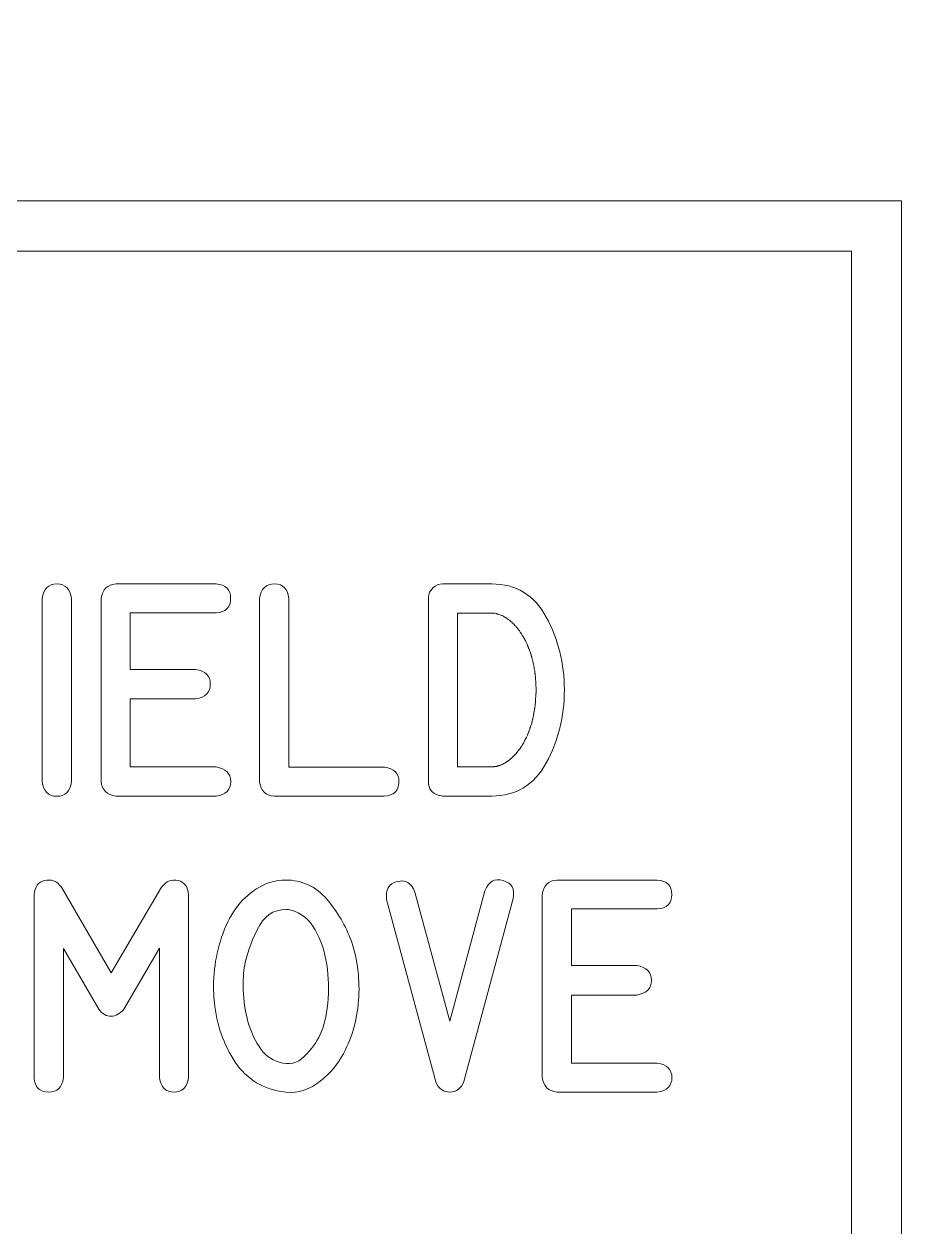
# Model space of a CAD drawing. Header units: millimetres. Extents: x -288 to 359, y -150 to 98.
# Drawn here: x -7.41 to 6.04, y 15.86 to 33.86 of the extents above; entities that cross this region are included whole.
import ezdxf

# ---------------------------------------------------------------- set-up
doc = ezdxf.new("R2010")
doc.units = ezdxf.units.MM
doc.header["$MEASUREMENT"] = 0
doc.layers.add('Cut', color=7, linetype='Continuous', plot=False)
doc.layers.add('Engrave', color=7, linetype='Continuous')

msp = doc.modelspace()

# ---------------------------------------------------------------- linework, layer by layer
at = {"layer": 'Cut', "color": 250, "lineweight": 9}
msp.add_open_spline([(-125.3294, 95.8698), (-125.5948, 95.8696), (-125.8492, 95.764), (-126.0368, 95.5762), (-126.0368, 95.5762), (-126.2243, 95.3885), (-126.3296, 95.1352), (-126.3294, 94.8698), (-126.3294, 94.8698), (-126.3294, 94.8698), (-126.3294, 90.3823), (-126.3294, 90.3823), (-126.3294, 90.3823), (-126.3292, 90.1169), (-126.2236, 89.8624), (-126.0359, 89.6749), (-126.0359, 89.6749), (-125.8481, 89.4874), (-125.5948, 89.3821), (-125.3294, 89.3823), (-125.3294, 89.3823), (-125.3294, 89.3823), (-122.8669, 89.3823), (-122.8669, 89.3823), (-122.8669, 89.3823), (-120.5447, 89.3823), (-118.3988, 88.1434), (-117.2377, 86.1323), (-117.2377, 86.1323), (-116.0766, 84.1212), (-116.0766, 81.6434), (-117.2377, 79.6323), (-117.2377, 79.6323), (-118.3988, 77.6212), (-120.5447, 76.3823), (-122.8669, 76.3823), (-122.8669, 76.3823), (-122.8669, 76.3823), (-125.3294, 76.3823), (-125.3294, 76.3823), (-125.3294, 76.3823), (-125.5948, 76.3821), (-125.8492, 76.2765), (-126.0368, 76.0887), (-126.0368, 76.0887), (-126.2243, 75.901), (-126.3296, 75.6477), (-126.3294, 75.3823), (-126.3294, 75.3823), (-126.3294, 75.3823), (-126.3294, 23.7073), (-126.3294, 23.7073), (-126.3294, 23.7073), (-126.3292, 23.4419), (-126.2236, 23.1874), (-126.0359, 22.9999), (-126.0359, 22.9999), (-125.8481, 22.8124), (-125.5948, 22.7071), (-125.3294, 22.7073), (-125.3294, 22.7073), (-125.3294, 22.7073), (-122.8669, 22.7073), (-122.8669, 22.7073), (-122.8669, 22.7073), (-120.5447, 22.7073), (-118.3988, 21.4684), (-117.2377, 19.4573), (-117.2377, 19.4573), (-116.0766, 17.4462), (-116.0766, 14.9684), (-117.2377, 12.9573), (-117.2377, 12.9573), (-118.3988, 10.9462), (-120.5447, 9.7073), (-122.8669, 9.7073), (-122.8669, 9.7073), (-122.8669, 9.7073), (-125.3294, 9.7073), (-125.3294, 9.7073), (-125.3294, 9.7073), (-125.5948, 9.7071), (-125.8492, 9.6015), (-126.0368, 9.4137), (-126.0368, 9.4137), (-126.2243, 9.226), (-126.3296, 8.9727), (-126.3294, 8.7073), (-126.3294, 8.7073), (-126.3294, 8.7073), (-126.3294, -62.0177), (-126.3294, -62.0177), (-126.3294, -62.0177), (-126.3292, -62.2831), (-126.2236, -62.5376), (-126.0359, -62.7251), (-126.0359, -62.7251), (-125.8481, -62.9126), (-125.5948, -63.0179), (-125.3294, -63.0177), (-125.3294, -63.0177), (-125.3294, -63.0177), (-122.8669, -63.0177), (-122.8669, -63.0177), (-122.8669, -63.0177), (-120.5447, -63.0177), (-118.3988, -64.2566), (-117.2377, -66.2677), (-117.2377, -66.2677), (-116.0766, -68.2788), (-116.0766, -70.7566), (-117.2377, -72.7677), (-117.2377, -72.7677), (-118.3988, -74.7788), (-120.5447, -76.0177), (-122.8669, -76.0177), (-122.8669, -76.0177), (-122.8669, -76.0177), (-125.3294, -76.0177), (-125.3294, -76.0177), (-125.3294, -76.0177), (-125.5948, -76.0179), (-125.8492, -76.1235), (-126.0368, -76.3113), (-126.0368, -76.3113), (-126.2243, -76.499), (-126.3296, -76.7523), (-126.3294, -77.0177), (-126.3294, -77.0177), (-126.3294, -77.0177), (-126.3294, -128.6927), (-126.3294, -128.6927), (-126.3294, -128.6927), (-126.3292, -128.9581), (-126.2236, -129.2126), (-126.0359, -129.4001), (-126.0359, -129.4001), (-125.8481, -129.5876), (-125.5948, -129.6929), (-125.3294, -129.6927), (-125.3294, -129.6927), (-125.3294, -129.6927), (-122.8669, -129.6927), (-122.8669, -129.6927), (-122.8669, -129.6927), (-120.5447, -129.6927), (-118.3988, -130.9316), (-117.2377, -132.9427), (-117.2377, -132.9427), (-116.0766, -134.9538), (-116.0766, -137.4316), (-117.2377, -139.4427), (-117.2377, -139.4427), (-118.3988, -141.4538), (-120.5447, -142.6927), (-122.8669, -142.6927), (-122.8669, -142.6927), (-122.8669, -142.6927), (-125.3294, -142.6927), (-125.3294, -142.6927), (-125.3294, -142.6927), (-125.5948, -142.6929), (-125.8492, -142.7985), (-126.0368, -142.9863), (-126.0368, -142.9863), (-126.2243, -143.174), (-126.3296, -143.4273), (-126.3294, -143.6927), (-126.3294, -143.6927), (-126.3294, -143.6927), (-126.3294, -148.1802), (-126.3294, -148.1802), (-126.3294, -148.1802), (-126.3292, -148.4456), (-126.2236, -148.7001), (-126.0359, -148.8876), (-126.0359, -148.8876), (-125.8481, -149.0751), (-125.5948, -149.1804), (-125.3294, -149.1802), (-125.3294, -149.1802), (-125.3294, -149.1802), (16.1206, -149.1802), (16.1206, -149.1802), (16.1206, -149.1802), (16.386, -149.1801), (16.6404, -149.0745), (16.828, -148.8867), (16.828, -148.8867), (17.0155, -148.6989), (17.1208, -148.4456), (17.1206, -148.1802), (17.1206, -148.1802), (17.1206, -148.1802), (17.1206, -143.6927), (17.1206, -143.6927), (17.1206, -143.6927), (17.1204, -143.4273), (17.0149, -143.1729), (16.8271, -142.9854), (16.8271, -142.9854), (16.6393, -142.7978), (16.386, -142.6926), (16.1206, -142.6927), (16.1206, -142.6927), (16.1206, -142.6927), (13.6581, -142.6927), (13.6581, -142.6927), (13.6581, -142.6927), (11.3359, -142.6927), (9.1901, -141.4538), (8.029, -139.4427), (8.029, -139.4427), (6.8678, -137.4316), (6.8678, -134.9538), (8.029, -132.9427), (8.029, -132.9427), (9.1901, -130.9316), (11.3359, -129.6927), (13.6581, -129.6927), (13.6581, -129.6927), (13.6581, -129.6927), (16.1206, -129.6927), (16.1206, -129.6927), (16.1206, -129.6927), (16.386, -129.6926), (16.6404, -129.587), (16.828, -129.3992), (16.828, -129.3992), (17.0155, -129.2114), (17.1208, -128.9581), (17.1206, -128.6927), (17.1206, -128.6927), (17.1206, -128.6927), (17.1206, -77.0177), (17.1206, -77.0177), (17.1206, -77.0177), (17.1204, -76.7523), (17.0149, -76.4979), (16.8271, -76.3104), (16.8271, -76.3104), (16.6393, -76.1228), (16.386, -76.0176), (16.1206, -76.0177), (16.1206, -76.0177), (16.1206, -76.0177), (13.6581, -76.0177), (13.6581, -76.0177), (13.6581, -76.0177), (11.3359, -76.0177), (9.1901, -74.7788), (8.029, -72.7677), (8.029, -72.7677), (6.8678, -70.7566), (6.8678, -68.2788), (8.029, -66.2677), (8.029, -66.2677), (9.1901, -64.2566), (11.3359, -63.0177), (13.6581, -63.0177), (13.6581, -63.0177), (13.6581, -63.0177), (16.1206, -63.0177), (16.1206, -63.0177), (16.1206, -63.0177), (16.386, -63.0176), (16.6404, -62.912), (16.828, -62.7242), (16.828, -62.7242), (17.0155, -62.5364), (17.1208, -62.2831), (17.1206, -62.0177), (17.1206, -62.0177), (17.1206, -62.0177), (17.1206, 8.7073), (17.1206, 8.7073), (17.1206, 8.7073), (17.1204, 8.9727), (17.0149, 9.2271), (16.8271, 9.4146), (16.8271, 9.4146), (16.6393, 9.6022), (16.386, 9.7074), (16.1206, 9.7073), (16.1206, 9.7073), (16.1206, 9.7073), (13.6581, 9.7073), (13.6581, 9.7073), (13.6581, 9.7073), (11.3359, 9.7073), (9.1901, 10.9462), (8.029, 12.9573), (8.029, 12.9573), (6.8678, 14.9684), (6.8678, 17.4462), (8.029, 19.4573), (8.029, 19.4573), (9.1901, 21.4684), (11.3359, 22.7073), (13.6581, 22.7073), (13.6581, 22.7073), (13.6581, 22.7073), (16.1206, 22.7073), (16.1206, 22.7073), (16.1206, 22.7073), (16.386, 22.7074), (16.6404, 22.813), (16.828, 23.0008), (16.828, 23.0008), (17.0155, 23.1886), (17.1208, 23.4419), (17.1206, 23.7073), (17.1206, 23.7073), (17.1206, 23.7073), (17.1206, 75.3823), (17.1206, 75.3823), (17.1206, 75.3823), (17.1204, 75.6477), (17.0149, 75.9021), (16.8271, 76.0896), (16.8271, 76.0896), (16.6393, 76.2772), (16.386, 76.3824), (16.1206, 76.3823), (16.1206, 76.3823), (16.1206, 76.3823), (13.6581, 76.3823), (13.6581, 76.3823), (13.6581, 76.3823), (11.3359, 76.3823), (9.1901, 77.6212), (8.029, 79.6323), (8.029, 79.6323), (6.8678, 81.6434), (6.8678, 84.1212), (8.029, 86.1323), (8.029, 86.1323), (9.1901, 88.1434), (11.3359, 89.3823), (13.6581, 89.3823), (13.6581, 89.3823), (13.6581, 89.3823), (16.1206, 89.3823), (16.1206, 89.3823), (16.1206, 89.3823), (16.386, 89.3824), (16.6404, 89.488), (16.828, 89.6758), (16.828, 89.6758), (17.0155, 89.8636), (17.1208, 90.1169), (17.1206, 90.3823), (17.1206, 90.3823), (17.1206, 90.3823), (17.1206, 94.8698), (17.1206, 94.8698), (17.1206, 94.8698), (17.1204, 95.1352), (17.0149, 95.3896), (16.8271, 95.5771), (16.8271, 95.5771), (16.6393, 95.7647), (16.386, 95.8699), (16.1206, 95.8698), (16.1206, 95.8698), (16.1206, 95.8698), (-125.3294, 95.8698), (-125.3294, 95.8698)], degree=3, knots=[0, 0, 0, 0, 0.0107527, 0.0107527, 0.0107527, 0.0107527, 0.0215054, 0.0215054, 0.0215054, 0.0215054, 0.0322581, 0.0322581, 0.0322581, 0.0322581, 0.0430108, 0.0430108, 0.0430108, 0.0430108, 0.0537634, 0.0537634, 0.0537634, 0.0537634, 0.0645161, 0.0645161, 0.0645161, 0.0645161, 0.0752688, 0.0752688, 0.0752688, 0.0752688, 0.0860215, 0.0860215, 0.0860215, 0.0860215, 0.0967742, 0.0967742, 0.0967742, 0.0967742, 0.1075269, 0.1075269, 0.1075269, 0.1075269, 0.1182796, 0.1182796, 0.1182796, 0.1182796, 0.1290323, 0.1290323, 0.1290323, 0.1290323, 0.1397849, 0.1397849, 0.1397849, 0.1397849, 0.1505376, 0.1505376, 0.1505376, 0.1505376, 0.1612903, 0.1612903, 0.1612903, 0.1612903, 0.172043, 0.172043, 0.172043, 0.172043, 0.1827957, 0.1827957, 0.1827957, 0.1827957, 0.1935484, 0.1935484, 0.1935484, 0.1935484, 0.2043011, 0.2043011, 0.2043011, 0.2043011, 0.2150538, 0.2150538, 0.2150538, 0.2150538, 0.2258065, 0.2258065, 0.2258065, 0.2258065, 0.2365591, 0.2365591, 0.2365591, 0.2365591, 0.2473118, 0.2473118, 0.2473118, 0.2473118, 0.2580645, 0.2580645, 0.2580645, 0.2580645, 0.2688172, 0.2688172, 0.2688172, 0.2688172, 0.2795699, 0.2795699, 0.2795699, 0.2795699, 0.2903226, 0.2903226, 0.2903226, 0.2903226, 0.3010753, 0.3010753, 0.3010753, 0.3010753, 0.311828, 0.311828, 0.311828, 0.311828, 0.3225806, 0.3225806, 0.3225806, 0.3225806, 0.3333333, 0.3333333, 0.3333333, 0.3333333, 0.344086, 0.344086, 0.344086, 0.344086, 0.3548387, 0.3548387, 0.3548387, 0.3548387, 0.3655914, 0.3655914, 0.3655914, 0.3655914, 0.3763441, 0.3763441, 0.3763441, 0.3763441, 0.3870968, 0.3870968, 0.3870968, 0.3870968, 0.3978495, 0.3978495, 0.3978495, 0.3978495, 0.4086022, 0.4086022, 0.4086022, 0.4086022, 0.4193548, 0.4193548, 0.4193548, 0.4193548, 0.4301075, 0.4301075, 0.4301075, 0.4301075, 0.4408602, 0.4408602, 0.4408602, 0.4408602, 0.4516129, 0.4516129, 0.4516129, 0.4516129, 0.4623656, 0.4623656, 0.4623656, 0.4623656, 0.4731183, 0.4731183, 0.4731183, 0.4731183, 0.483871, 0.483871, 0.483871, 0.483871, 0.4946237, 0.4946237, 0.4946237, 0.4946237, 0.5053763, 0.5053763, 0.5053763, 0.5053763, 0.516129, 0.516129, 0.516129, 0.516129, 0.5268817, 0.5268817, 0.5268817, 0.5268817, 0.5376344, 0.5376344, 0.5376344, 0.5376344, 0.5483871, 0.5483871, 0.5483871, 0.5483871, 0.5591398, 0.5591398, 0.5591398, 0.5591398, 0.5698925, 0.5698925, 0.5698925, 0.5698925, 0.5806452, 0.5806452, 0.5806452, 0.5806452, 0.5913978, 0.5913978, 0.5913978, 0.5913978, 0.6021505, 0.6021505, 0.6021505, 0.6021505, 0.6129032, 0.6129032, 0.6129032, 0.6129032, 0.6236559, 0.6236559, 0.6236559, 0.6236559, 0.6344086, 0.6344086, 0.6344086, 0.6344086, 0.6451613, 0.6451613, 0.6451613, 0.6451613, 0.655914, 0.655914, 0.655914, 0.655914, 0.6666667, 0.6666667, 0.6666667, 0.6666667, 0.6774194, 0.6774194, 0.6774194, 0.6774194, 0.688172, 0.688172, 0.688172, 0.688172, 0.6989247, 0.6989247, 0.6989247, 0.6989247, 0.7096774, 0.7096774, 0.7096774, 0.7096774, 0.7204301, 0.7204301, 0.7204301, 0.7204301, 0.7311828, 0.7311828, 0.7311828, 0.7311828, 0.7419355, 0.7419355, 0.7419355, 0.7419355, 0.7526882, 0.7526882, 0.7526882, 0.7526882, 0.7634409, 0.7634409, 0.7634409, 0.7634409, 0.7741935, 0.7741935, 0.7741935, 0.7741935, 0.7849462, 0.7849462, 0.7849462, 0.7849462, 0.7956989, 0.7956989, 0.7956989, 0.7956989, 0.8064516, 0.8064516, 0.8064516, 0.8064516, 0.8172043, 0.8172043, 0.8172043, 0.8172043, 0.827957, 0.827957, 0.827957, 0.827957, 0.8387097, 0.8387097, 0.8387097, 0.8387097, 0.8494624, 0.8494624, 0.8494624, 0.8494624, 0.8602151, 0.8602151, 0.8602151, 0.8602151, 0.8709677, 0.8709677, 0.8709677, 0.8709677, 0.8817204, 0.8817204, 0.8817204, 0.8817204, 0.8924731, 0.8924731, 0.8924731, 0.8924731, 0.9032258, 0.9032258, 0.9032258, 0.9032258, 0.9139785, 0.9139785, 0.9139785, 0.9139785, 0.9247312, 0.9247312, 0.9247312, 0.9247312, 0.9354839, 0.9354839, 0.9354839, 0.9354839, 0.9462366, 0.9462366, 0.9462366, 0.9462366, 0.9569892, 0.9569892, 0.9569892, 0.9569892, 0.9677419, 0.9677419, 0.9677419, 0.9677419, 0.9784946, 0.9784946, 0.9784946, 0.9784946, 1, 1, 1, 1], dxfattribs=at)
at = {"layer": 'Engrave', "color": 240, "lineweight": 9}
for points, knots in [([(-40.4235, 31.2174), (-40.4235, 31.2174), (5.717, 31.2174), (5.717, 31.2174), (5.717, 31.2174), (5.717, 31.2174), (5.717, -14.6562), (5.717, -14.6562), (5.717, -14.6562), (5.717, -14.6562), (-31.6044, -14.6562), (-31.6044, -14.6562), (-31.6044, -14.6562), (-31.6044, -14.6562), (-31.6044, -13.9062), (-31.6044, -13.9062), (-31.6044, -13.9062), (-31.6044, -13.9062), (4.967, -13.9062), (4.967, -13.9062), (4.967, -13.9062), (4.967, -13.9062), (4.967, 30.4674), (4.967, 30.4674), (4.967, 30.4674), (4.967, 30.4674), (-40.4235, 30.4674), (-40.4235, 30.4674), (-40.4235, 30.4674), (-40.4235, 30.4674), (-40.4235, 31.2174), (-40.4235, 31.2174)], [0, 0, 0, 0, 0.1111111, 0.1111111, 0.1111111, 0.1111111, 0.2222222, 0.2222222, 0.2222222, 0.2222222, 0.3333333, 0.3333333, 0.3333333, 0.3333333, 0.4444444, 0.4444444, 0.4444444, 0.4444444, 0.5555556, 0.5555556, 0.5555556, 0.5555556, 0.6666667, 0.6666667, 0.6666667, 0.6666667, 0.7777778, 0.7777778, 0.7777778, 0.7777778, 1, 1, 1, 1]), ([(-6.6998, 22.5239), (-6.7226, 22.3784), (-6.7961, 22.3059), (-6.9205, 22.3064), (-6.9205, 22.3064), (-7.0454, 22.3069), (-7.1184, 22.3794), (-7.1401, 22.5239), (-7.1401, 22.5239), (-7.1401, 22.5239), (-7.1401, 25.265), (-7.1401, 25.265), (-7.1401, 25.265), (-7.1184, 25.4105), (-7.0454, 25.484), (-6.9205, 25.4846), (-6.9205, 25.4846), (-6.7961, 25.4851), (-6.7226, 25.4115), (-6.6998, 25.265), (-6.6998, 25.265), (-6.6998, 25.265), (-6.6998, 22.5239), (-6.6998, 22.5239)], [0, 0, 0, 0, 0.1428571, 0.1428571, 0.1428571, 0.1428571, 0.2857143, 0.2857143, 0.2857143, 0.2857143, 0.4285714, 0.4285714, 0.4285714, 0.4285714, 0.5714286, 0.5714286, 0.5714286, 0.5714286, 0.7142857, 0.7142857, 0.7142857, 0.7142857, 1, 1, 1, 1]), ([(-4.5387, 25.0528), (-4.5387, 25.0528), (-5.8241, 25.0528), (-5.8241, 25.0528), (-5.8241, 25.0528), (-5.8241, 25.0528), (-5.8241, 24.2045), (-5.8241, 24.2045), (-5.8241, 24.2045), (-5.8241, 24.2045), (-4.8441, 24.2045), (-4.8441, 24.2045), (-4.8441, 24.2045), (-4.6975, 24.1828), (-4.6245, 24.1093), (-4.625, 23.9839), (-4.625, 23.9839), (-4.6255, 23.8579), (-4.6986, 23.7849), (-4.8441, 23.7643), (-4.8441, 23.7643), (-4.8441, 23.7643), (-5.8241, 23.7643), (-5.8241, 23.7643), (-5.8241, 23.7643), (-5.8241, 23.7643), (-5.8241, 22.7456), (-5.8241, 22.7456), (-5.8241, 22.7456), (-5.8241, 22.7456), (-4.5387, 22.7456), (-4.5387, 22.7456), (-4.5387, 22.7456), (-4.3932, 22.7239), (-4.3202, 22.6514), (-4.3202, 22.5271), (-4.3202, 22.5271), (-4.3202, 22.4032), (-4.3932, 22.3307), (-4.5387, 22.3101), (-4.5387, 22.3101), (-4.5387, 22.3101), (-6.0395, 22.3101), (-6.0395, 22.3101), (-6.0395, 22.3101), (-6.1686, 22.3265), (-6.2421, 22.4001), (-6.2596, 22.5302), (-6.2596, 22.5302), (-6.2596, 22.5302), (-6.2596, 25.2681), (-6.2596, 25.2681), (-6.2596, 25.2681), (-6.24, 25.4047), (-6.1665, 25.4766), (-6.0395, 25.4851), (-6.0395, 25.4851), (-6.0395, 25.4851), (-4.5387, 25.4851), (-4.5387, 25.4851), (-4.5387, 25.4851), (-4.3932, 25.474), (-4.3202, 25.401), (-4.3207, 25.2671), (-4.3207, 25.2671), (-4.3213, 25.1332), (-4.3943, 25.0618), (-4.5387, 25.0528)], [0, 0, 0, 0, 0.0555556, 0.0555556, 0.0555556, 0.0555556, 0.1111111, 0.1111111, 0.1111111, 0.1111111, 0.1666667, 0.1666667, 0.1666667, 0.1666667, 0.2222222, 0.2222222, 0.2222222, 0.2222222, 0.2777778, 0.2777778, 0.2777778, 0.2777778, 0.3333333, 0.3333333, 0.3333333, 0.3333333, 0.3888889, 0.3888889, 0.3888889, 0.3888889, 0.4444444, 0.4444444, 0.4444444, 0.4444444, 0.5, 0.5, 0.5, 0.5, 0.5555556, 0.5555556, 0.5555556, 0.5555556, 0.6111111, 0.6111111, 0.6111111, 0.6111111, 0.6666667, 0.6666667, 0.6666667, 0.6666667, 0.7222222, 0.7222222, 0.7222222, 0.7222222, 0.7777778, 0.7777778, 0.7777778, 0.7777778, 0.8333333, 0.8333333, 0.8333333, 0.8333333, 0.8888889, 0.8888889, 0.8888889, 0.8888889, 1, 1, 1, 1]), ([(-3.6694, 22.3085), (-3.7964, 22.317), (-3.8699, 22.3884), (-3.8895, 22.5239), (-3.8895, 22.5239), (-3.8895, 22.5239), (-3.8895, 25.265), (-3.8895, 25.265), (-3.8895, 25.265), (-3.8678, 25.4137), (-3.7921, 25.4867), (-3.663, 25.4846), (-3.663, 25.4846), (-3.5339, 25.4819), (-3.4635, 25.4084), (-3.4524, 25.265), (-3.4524, 25.265), (-3.4524, 25.265), (-3.4524, 22.7414), (-3.4524, 22.7414), (-3.4524, 22.7414), (-3.4524, 22.7414), (-2.0215, 22.7424), (-2.0215, 22.7424), (-2.0215, 22.7424), (-1.8744, 22.726), (-1.8019, 22.6519), (-1.8035, 22.5202), (-1.8035, 22.5202), (-1.8051, 22.3884), (-1.8781, 22.318), (-2.0231, 22.3085), (-2.0231, 22.3085), (-2.0231, 22.3085), (-3.6694, 22.3085), (-3.6694, 22.3085)], [0, 0, 0, 0, 0.1, 0.1, 0.1, 0.1, 0.2, 0.2, 0.2, 0.2, 0.3, 0.3, 0.3, 0.3, 0.4, 0.4, 0.4, 0.4, 0.5, 0.5, 0.5, 0.5, 0.6, 0.6, 0.6, 0.6, 0.7, 0.7, 0.7, 0.7, 0.8, 0.8, 0.8, 0.8, 1, 1, 1, 1]), ([(-1.1457, 25.4851), (-1.1457, 25.4851), (-0.4155, 25.4851), (-0.4155, 25.4851), (-0.4155, 25.4851), (-0.0525, 25.4851), (0.219, 25.32), (0.4, 24.9893), (0.4, 24.9893), (0.5809, 24.6585), (0.6714, 24.2945), (0.6714, 23.8976), (0.6714, 23.8976), (0.6714, 23.5007), (0.5804, 23.1372), (0.3994, 22.8065), (0.3994, 22.8065), (0.2179, 22.4757), (-0.0535, 22.3101), (-0.4155, 22.3101), (-0.4155, 22.3101), (-0.4155, 22.3101), (-1.1457, 22.3101), (-1.1457, 22.3101), (-1.1457, 22.3101), (-1.1457, 22.3101), (-1.1426, 22.3101), (-1.1426, 22.3101), (-1.1426, 22.3101), (-1.1426, 22.3101), (-1.1457, 22.3101), (-1.1457, 22.3101), (-1.1457, 22.3101), (-1.1796, 22.3154), (-1.1981, 22.3186), (-1.2013, 22.3196), (-1.2013, 22.3196), (-1.3087, 22.345), (-1.3622, 22.4154), (-1.3611, 22.5302), (-1.3611, 22.5302), (-1.3611, 22.5302), (-1.3627, 22.5302), (-1.3627, 22.5302), (-1.3627, 22.5302), (-1.3627, 22.5302), (-1.3611, 25.2681), (-1.3611, 25.2681), (-1.3611, 25.2681), (-1.3622, 25.2713), (-1.3627, 25.2756), (-1.3627, 25.2803), (-1.3627, 25.2803), (-1.3595, 25.3375), (-1.3373, 25.3856), (-1.2955, 25.4253), (-1.2955, 25.4253), (-1.2532, 25.465), (-1.2029, 25.4851), (-1.1442, 25.4851), (-1.1442, 25.4851), (-1.1442, 25.4851), (-1.1457, 25.4851), (-1.1457, 25.4851)], [0, 0, 0, 0, 0.0588235, 0.0588235, 0.0588235, 0.0588235, 0.1176471, 0.1176471, 0.1176471, 0.1176471, 0.1764706, 0.1764706, 0.1764706, 0.1764706, 0.2352941, 0.2352941, 0.2352941, 0.2352941, 0.2941176, 0.2941176, 0.2941176, 0.2941176, 0.3529412, 0.3529412, 0.3529412, 0.3529412, 0.4117647, 0.4117647, 0.4117647, 0.4117647, 0.4705882, 0.4705882, 0.4705882, 0.4705882, 0.5294118, 0.5294118, 0.5294118, 0.5294118, 0.5882353, 0.5882353, 0.5882353, 0.5882353, 0.6470588, 0.6470588, 0.6470588, 0.6470588, 0.7058824, 0.7058824, 0.7058824, 0.7058824, 0.7647059, 0.7647059, 0.7647059, 0.7647059, 0.8235294, 0.8235294, 0.8235294, 0.8235294, 0.8823529, 0.8823529, 0.8823529, 0.8823529, 1, 1, 1, 1]), ([(-0.4155, 22.7472), (-0.4134, 22.7472), (-0.4113, 22.7472), (-0.4091, 22.7472), (-0.4091, 22.7472), (-0.407, 22.7472), (-0.4044, 22.7472), (-0.4017, 22.7472), (-0.4017, 22.7472), (-0.3996, 22.7472), (-0.3975, 22.7477), (-0.3959, 22.7483), (-0.3959, 22.7483), (-0.3943, 22.7488), (-0.3922, 22.7488), (-0.389, 22.7488), (-0.389, 22.7488), (-0.3869, 22.7488), (-0.3848, 22.7493), (-0.3822, 22.7498), (-0.3822, 22.7498), (-0.3795, 22.7504), (-0.3769, 22.7504), (-0.3737, 22.7504), (-0.3737, 22.7504), (-0.3716, 22.7504), (-0.3695, 22.7509), (-0.3673, 22.7509), (-0.3673, 22.7509), (-0.3652, 22.7514), (-0.3626, 22.752), (-0.3594, 22.752), (-0.3594, 22.752), (-0.3578, 22.752), (-0.3557, 22.752), (-0.3536, 22.7525), (-0.3536, 22.7525), (-0.3515, 22.753), (-0.3488, 22.7535), (-0.3456, 22.7535), (-0.3456, 22.7535), (-0.3414, 22.7557), (-0.3372, 22.7567), (-0.3335, 22.7567), (-0.3335, 22.7567), (-0.3314, 22.7567), (-0.3292, 22.7572), (-0.3271, 22.7588), (-0.3271, 22.7588), (-0.325, 22.7604), (-0.3224, 22.762), (-0.3192, 22.7625), (-0.3192, 22.7625), (-0.3171, 22.7625), (-0.3149, 22.7631), (-0.3123, 22.7636), (-0.3123, 22.7636), (-0.3097, 22.7641), (-0.307, 22.7647), (-0.3038, 22.7657), (-0.3038, 22.7657), (-0.3017, 22.7657), (-0.2996, 22.7662), (-0.2975, 22.7673), (-0.2975, 22.7673), (-0.2954, 22.7684), (-0.2933, 22.7694), (-0.2901, 22.7705), (-0.2901, 22.7705), (-0.2837, 22.7726), (-0.279, 22.7747), (-0.2758, 22.7768), (-0.2758, 22.7768), (-0.2573, 22.7832), (-0.252, 22.7848), (-0.2604, 22.7832), (-0.2604, 22.7832), (-0.2583, 22.7832), (-0.2562, 22.7837), (-0.2541, 22.7853), (-0.2541, 22.7853), (-0.252, 22.7869), (-0.2493, 22.7879), (-0.2467, 22.789), (-0.2467, 22.789), (-0.2372, 22.7953), (-0.2329, 22.798), (-0.234, 22.7969), (-0.234, 22.7969), (-0.2239, 22.8022), (-0.2186, 22.8049), (-0.2186, 22.8049), (-0.2186, 22.8049), (-0.2165, 22.8059), (-0.2144, 22.807), (-0.2123, 22.8086), (-0.2123, 22.8086), (-0.2102, 22.8102), (-0.2075, 22.8118), (-0.2044, 22.8139), (-0.2044, 22.8139), (-0.1954, 22.8202), (-0.1906, 22.8234), (-0.1906, 22.8234), (-0.1906, 22.8234), (-0.1885, 22.8245), (-0.1864, 22.8255), (-0.1837, 22.8271), (-0.1837, 22.8271), (-0.1811, 22.8287), (-0.1784, 22.8303), (-0.1752, 22.8324), (-0.1752, 22.8324), (-0.1731, 22.8334), (-0.171, 22.835), (-0.1689, 22.8372), (-0.1689, 22.8372), (-0.1668, 22.8393), (-0.1641, 22.8414), (-0.161, 22.8435), (-0.161, 22.8435), (-0.1594, 22.8446), (-0.1573, 22.8456), (-0.1551, 22.8472), (-0.1551, 22.8472), (-0.153, 22.8488), (-0.1504, 22.8509), (-0.1472, 22.8525), (-0.1472, 22.8525), (-0.1451, 22.8546), (-0.1398, 22.8588), (-0.1319, 22.8652), (-0.1319, 22.8652), (-0.1234, 22.8737), (-0.1192, 22.8774), (-0.1192, 22.8774), (-0.1192, 22.8774), (-0.117, 22.8795), (-0.1155, 22.8816), (-0.1133, 22.8837), (-0.1133, 22.8837), (-0.1112, 22.8858), (-0.1086, 22.8885), (-0.1054, 22.8917), (-0.1054, 22.8917), (-0.1033, 22.8938), (-0.1012, 22.8954), (-0.099, 22.8975), (-0.099, 22.8975), (-0.0969, 22.8996), (-0.0948, 22.9022), (-0.0916, 22.9054), (-0.0916, 22.9054), (-0.0885, 22.9075), (-0.0837, 22.9118), (-0.0774, 22.9176), (-0.0774, 22.9176), (-0.0752, 22.9197), (-0.0731, 22.9218), (-0.0715, 22.9239), (-0.0715, 22.9239), (-0.0694, 22.9261), (-0.0668, 22.9287), (-0.0636, 22.9319), (-0.0636, 22.9319), (-0.0615, 22.934), (-0.0594, 22.9361), (-0.0572, 22.9388), (-0.0572, 22.9388), (-0.0551, 22.9414), (-0.0525, 22.944), (-0.0498, 22.9472), (-0.0498, 22.9472), (-0.0371, 22.9636), (-0.0329, 22.9689), (-0.0371, 22.9626), (-0.0371, 22.9626), (-0.0297, 22.97), (-0.0255, 22.9758), (-0.0234, 22.98), (-0.0234, 22.98), (-0.0139, 22.9922), (-0.0096, 22.998), (-0.0107, 22.997), (-0.0107, 22.997), (-0.0086, 23.0001), (-0.0064, 23.0028), (-0.0049, 23.0054), (-0.0049, 23.0054), (-0.0027, 23.0081), (-0.0001, 23.0107), (0.0031, 23.0139), (0.0031, 23.0139), (0.0052, 23.0171), (0.0068, 23.0202), (0.0084, 23.0234), (0.0084, 23.0234), (0.01, 23.0266), (0.0126, 23.0292), (0.0153, 23.0324), (0.0153, 23.0324), (0.0163, 23.0356), (0.0184, 23.0388), (0.0211, 23.0425), (0.0211, 23.0425), (0.0237, 23.0462), (0.0258, 23.0493), (0.028, 23.0525), (0.028, 23.0525), (0.0343, 23.061), (0.038, 23.0673), (0.0401, 23.0716), (0.0401, 23.0716), (0.0422, 23.0742), (0.0444, 23.0779), (0.0459, 23.0816), (0.0459, 23.0816), (0.0475, 23.0848), (0.0496, 23.0885), (0.0528, 23.0917), (0.0528, 23.0917), (0.0549, 23.0943), (0.0565, 23.098), (0.0581, 23.1017), (0.0581, 23.1017), (0.0597, 23.1049), (0.0618, 23.1086), (0.065, 23.1118), (0.065, 23.1118), (0.0671, 23.1166), (0.0703, 23.1234), (0.0745, 23.1319), (0.0745, 23.1319), (0.0766, 23.1351), (0.0782, 23.1382), (0.0798, 23.1425), (0.0798, 23.1425), (0.0814, 23.1467), (0.0835, 23.1509), (0.0867, 23.1552), (0.0867, 23.1552), (0.0888, 23.1584), (0.0909, 23.1615), (0.0925, 23.1652), (0.0925, 23.1652), (0.0936, 23.1689), (0.0962, 23.1726), (0.0994, 23.1769), (0.0994, 23.1769), (0.1004, 23.1801), (0.1015, 23.1832), (0.1031, 23.1875), (0.1031, 23.1875), (0.1047, 23.1917), (0.1063, 23.1959), (0.1084, 23.2002), (0.1084, 23.2002), (0.1116, 23.2049), (0.1153, 23.2129), (0.1195, 23.2234), (0.1195, 23.2234), (0.1296, 23.2488), (0.1333, 23.2573), (0.1301, 23.2478), (0.1301, 23.2478), (0.1311, 23.251), (0.1327, 23.2552), (0.1343, 23.2594), (0.1343, 23.2594), (0.1359, 23.2642), (0.1375, 23.269), (0.1396, 23.2727), (0.1396, 23.2727), (0.1407, 23.2769), (0.1417, 23.2811), (0.1433, 23.2854), (0.1433, 23.2854), (0.1449, 23.2896), (0.147, 23.2938), (0.1486, 23.2991), (0.1486, 23.2991), (0.1518, 23.3086), (0.1544, 23.3166), (0.1565, 23.324), (0.1565, 23.324), (0.1576, 23.3282), (0.1587, 23.3325), (0.1602, 23.3367), (0.1602, 23.3367), (0.1618, 23.3404), (0.1639, 23.3452), (0.1661, 23.3504), (0.1661, 23.3504), (0.1618, 23.3399), (0.1645, 23.3489), (0.1735, 23.3769), (0.1735, 23.3769), (0.1756, 23.3817), (0.1788, 23.3907), (0.183, 23.4028), (0.183, 23.4028), (0.183, 23.4071), (0.1835, 23.4118), (0.1851, 23.4161), (0.1851, 23.4161), (0.1867, 23.4208), (0.1883, 23.4256), (0.1893, 23.4309), (0.1893, 23.4309), (0.1904, 23.4351), (0.1915, 23.4393), (0.1925, 23.4441), (0.1925, 23.4441), (0.1931, 23.4489), (0.1946, 23.4536), (0.1968, 23.4589), (0.1968, 23.4589), (0.1968, 23.4621), (0.1978, 23.4658), (0.1994, 23.4706), (0.1994, 23.4706), (0.201, 23.4753), (0.202, 23.4801), (0.2031, 23.4854), (0.2031, 23.4854), (0.2042, 23.4923), (0.2058, 23.5023), (0.2079, 23.5145), (0.2079, 23.5145), (0.2079, 23.5187), (0.2084, 23.523), (0.21, 23.5277), (0.21, 23.5277), (0.2116, 23.5325), (0.2132, 23.5372), (0.2137, 23.5425), (0.2137, 23.5425), (0.2137, 23.5468), (0.2142, 23.551), (0.2153, 23.5558), (0.2153, 23.5558), (0.2163, 23.5605), (0.2174, 23.5653), (0.2185, 23.5706), (0.2185, 23.5706), (0.2195, 23.578), (0.2211, 23.5875), (0.2232, 23.6002), (0.2232, 23.6002), (0.2232, 23.6039), (0.2243, 23.6087), (0.2259, 23.614), (0.2259, 23.614), (0.2269, 23.6193), (0.2285, 23.624), (0.2296, 23.6293), (0.2296, 23.6293), (0.2296, 23.6367), (0.2306, 23.6462), (0.2327, 23.6589), (0.2327, 23.6589), (0.2327, 23.6632), (0.2327, 23.6674), (0.2333, 23.6722), (0.2333, 23.6722), (0.2338, 23.6769), (0.2349, 23.6822), (0.2359, 23.6881), (0.2359, 23.6881), (0.2375, 23.7008), (0.2386, 23.7103), (0.2386, 23.7177), (0.2386, 23.7177), (0.2396, 23.7251), (0.2401, 23.7346), (0.2401, 23.7473), (0.2401, 23.7473), (0.2412, 23.7547), (0.2417, 23.7648), (0.2417, 23.778), (0.2417, 23.778), (0.2428, 23.7854), (0.2433, 23.7955), (0.2433, 23.8076), (0.2433, 23.8076), (0.2433, 23.8129), (0.2439, 23.8177), (0.2444, 23.8225), (0.2444, 23.8225), (0.2449, 23.8272), (0.2454, 23.8325), (0.2465, 23.8389), (0.2465, 23.8389), (0.2465, 23.8431), (0.247, 23.8473), (0.2476, 23.8521), (0.2476, 23.8521), (0.2476, 23.8563), (0.2481, 23.8621), (0.2481, 23.868), (0.2481, 23.868), (0.2481, 23.8722), (0.2481, 23.877), (0.2481, 23.8823), (0.2481, 23.8823), (0.2481, 23.887), (0.2481, 23.8923), (0.2481, 23.8976), (0.2481, 23.8976), (0.2481, 23.9029), (0.2481, 23.9077), (0.2481, 23.9124), (0.2481, 23.9124), (0.2481, 23.9172), (0.2481, 23.9219), (0.2481, 23.9272), (0.2481, 23.9272), (0.2481, 23.932), (0.2476, 23.9373), (0.2476, 23.9415), (0.2476, 23.9415), (0.247, 23.9463), (0.2465, 23.9521), (0.2465, 23.9579), (0.2465, 23.9579), (0.2465, 23.9622), (0.2465, 23.9669), (0.2465, 23.9722), (0.2465, 23.9722), (0.2465, 23.977), (0.2465, 23.9823), (0.2465, 23.9876), (0.2465, 23.9876), (0.2465, 23.9939), (0.2454, 24.004), (0.2433, 24.0188), (0.2433, 24.0188), (0.2433, 24.031), (0.2428, 24.0405), (0.2417, 24.0463), (0.2417, 24.0463), (0.2417, 24.0537), (0.2407, 24.0643), (0.2386, 24.0791), (0.2386, 24.0791), (0.2386, 24.0913), (0.238, 24.1008), (0.237, 24.1072), (0.237, 24.1072), (0.237, 24.114), (0.2364, 24.1241), (0.2343, 24.1363), (0.2343, 24.1363), (0.2333, 24.1405), (0.2322, 24.1453), (0.2317, 24.1505), (0.2317, 24.1505), (0.2312, 24.1553), (0.2312, 24.1606), (0.2312, 24.1659), (0.2312, 24.1659), (0.229, 24.1781), (0.2269, 24.1881), (0.2248, 24.1955), (0.2248, 24.1955), (0.2237, 24.1992), (0.2227, 24.204), (0.2216, 24.2082), (0.2216, 24.2082), (0.2206, 24.213), (0.22, 24.2177), (0.22, 24.223), (0.22, 24.223), (0.219, 24.2304), (0.2174, 24.24), (0.2153, 24.2527), (0.2153, 24.2527), (0.2142, 24.2601), (0.2132, 24.2696), (0.211, 24.2823), (0.211, 24.2823), (0.2068, 24.2945), (0.2042, 24.304), (0.2031, 24.3098), (0.2031, 24.3098), (0.201, 24.3225), (0.1994, 24.331), (0.1983, 24.3363), (0.1983, 24.3363), (0.1962, 24.3405), (0.1946, 24.3447), (0.1936, 24.3495), (0.1936, 24.3495), (0.1925, 24.3543), (0.192, 24.359), (0.1909, 24.3643), (0.1909, 24.3643), (0.1899, 24.3686), (0.1883, 24.3728), (0.1862, 24.3776), (0.1862, 24.3776), (0.1841, 24.3823), (0.183, 24.3871), (0.183, 24.3924), (0.183, 24.3924), (0.1735, 24.4199), (0.1708, 24.4289), (0.1751, 24.4183), (0.1751, 24.4183), (0.1729, 24.4257), (0.1708, 24.4347), (0.1677, 24.4448), (0.1677, 24.4448), (0.1655, 24.4479), (0.1634, 24.4516), (0.1618, 24.4564), (0.1618, 24.4564), (0.1602, 24.4612), (0.1592, 24.4654), (0.1581, 24.4696), (0.1581, 24.4696), (0.1571, 24.4728), (0.1539, 24.4818), (0.1486, 24.4961), (0.1486, 24.4961), (0.1449, 24.5061), (0.1417, 24.5146), (0.1396, 24.521), (0.1396, 24.521), (0.1375, 24.5241), (0.1359, 24.5278), (0.1343, 24.5326), (0.1343, 24.5326), (0.1327, 24.5374), (0.1311, 24.5416), (0.1301, 24.5458), (0.1301, 24.5458), (0.128, 24.5485), (0.1258, 24.5522), (0.1243, 24.5564), (0.1243, 24.5564), (0.1221, 24.5606), (0.1206, 24.5649), (0.1195, 24.5691), (0.1195, 24.5691), (0.1153, 24.5792), (0.1116, 24.5871), (0.1084, 24.5924), (0.1084, 24.5924), (0.1042, 24.6025), (0.1015, 24.6099), (0.0994, 24.6141), (0.0994, 24.6141), (0.0952, 24.6241), (0.0915, 24.6321), (0.0883, 24.6368), (0.0883, 24.6368), (0.0862, 24.64), (0.084, 24.6437), (0.0825, 24.6474), (0.0825, 24.6474), (0.0803, 24.6506), (0.0788, 24.6543), (0.0777, 24.6575), (0.0777, 24.6575), (0.0713, 24.6675), (0.0671, 24.6749), (0.065, 24.6792), (0.065, 24.6792), (0.056, 24.6935), (0.0518, 24.7003), (0.0528, 24.6993), (0.0528, 24.6993), (0.0496, 24.7025), (0.0475, 24.7056), (0.0459, 24.7093), (0.0459, 24.7093), (0.0444, 24.713), (0.0422, 24.7162), (0.0401, 24.7194), (0.0401, 24.7194), (0.038, 24.7236), (0.0343, 24.7295), (0.028, 24.7379), (0.028, 24.7379), (0.0258, 24.7411), (0.0237, 24.7443), (0.0216, 24.7469), (0.0216, 24.7469), (0.0195, 24.7501), (0.0179, 24.7533), (0.0168, 24.7564), (0.0168, 24.7564), (0.0121, 24.766), (0.0031, 24.7776), (-0.0091, 24.7919), (-0.0091, 24.7919), (-0.0112, 24.794), (-0.0197, 24.8057), (-0.034, 24.8263), (-0.034, 24.8263), (-0.0467, 24.8406), (-0.0557, 24.8512), (-0.062, 24.8575), (-0.062, 24.8575), (-0.0684, 24.8644), (-0.0774, 24.8744), (-0.0901, 24.8866), (-0.0901, 24.8866), (-0.098, 24.8961), (-0.107, 24.9046), (-0.1165, 24.9131), (-0.1165, 24.9131), (-0.1234, 24.9184), (-0.1334, 24.9258), (-0.1456, 24.9364), (-0.1456, 24.9364), (-0.1562, 24.9448), (-0.1657, 24.9522), (-0.1752, 24.9596), (-0.1752, 24.9596), (-0.1991, 24.975), (-0.2086, 24.9819), (-0.2044, 24.9797), (-0.2044, 24.9797), (-0.2255, 24.9919), (-0.2345, 24.9977), (-0.2324, 24.9967), (-0.2324, 24.9967), (-0.2324, 24.9967), (-0.2419, 25.0014), (-0.2604, 25.011), (-0.2604, 25.011), (-0.2647, 25.0126), (-0.2742, 25.0163), (-0.2901, 25.0216), (-0.2901, 25.0216), (-0.3033, 25.0268), (-0.3134, 25.0305), (-0.3192, 25.0327), (-0.3192, 25.0327), (-0.3245, 25.0332), (-0.3292, 25.0348), (-0.3335, 25.0364), (-0.3335, 25.0364), (-0.3372, 25.038), (-0.3414, 25.0395), (-0.3456, 25.0417), (-0.3456, 25.0417), (-0.3642, 25.0448), (-0.3737, 25.0464), (-0.3737, 25.0464), (-0.3737, 25.0464), (-0.38, 25.0475), (-0.389, 25.048), (-0.4017, 25.048), (-0.4017, 25.048), (-0.4044, 25.048), (-0.407, 25.048), (-0.4091, 25.048), (-0.4091, 25.048), (-0.4113, 25.048), (-0.4134, 25.048), (-0.4155, 25.048), (-0.4155, 25.048), (-0.4155, 25.048), (-0.9272, 25.048), (-0.9272, 25.048), (-0.9272, 25.048), (-0.9272, 25.048), (-0.9272, 22.7472), (-0.9272, 22.7472), (-0.9272, 22.7472), (-0.9272, 22.7472), (-0.9272, 22.7472), (-0.9272, 22.7472), (-0.9272, 22.7472), (-0.9272, 22.7472), (-0.4155, 22.7472), (-0.4155, 22.7472)], [0, 0, 0, 0, 0.005848, 0.005848, 0.005848, 0.005848, 0.0116959, 0.0116959, 0.0116959, 0.0116959, 0.0175439, 0.0175439, 0.0175439, 0.0175439, 0.0233918, 0.0233918, 0.0233918, 0.0233918, 0.0292398, 0.0292398, 0.0292398, 0.0292398, 0.0350877, 0.0350877, 0.0350877, 0.0350877, 0.0409357, 0.0409357, 0.0409357, 0.0409357, 0.0467836, 0.0467836, 0.0467836, 0.0467836, 0.0526316, 0.0526316, 0.0526316, 0.0526316, 0.0584795, 0.0584795, 0.0584795, 0.0584795, 0.0643275, 0.0643275, 0.0643275, 0.0643275, 0.0701754, 0.0701754, 0.0701754, 0.0701754, 0.0760234, 0.0760234, 0.0760234, 0.0760234, 0.0818713, 0.0818713, 0.0818713, 0.0818713, 0.0877193, 0.0877193, 0.0877193, 0.0877193, 0.0935673, 0.0935673, 0.0935673, 0.0935673, 0.0994152, 0.0994152, 0.0994152, 0.0994152, 0.1052632, 0.1052632, 0.1052632, 0.1052632, 0.1111111, 0.1111111, 0.1111111, 0.1111111, 0.1169591, 0.1169591, 0.1169591, 0.1169591, 0.122807, 0.122807, 0.122807, 0.122807, 0.128655, 0.128655, 0.128655, 0.128655, 0.1345029, 0.1345029, 0.1345029, 0.1345029, 0.1403509, 0.1403509, 0.1403509, 0.1403509, 0.1461988, 0.1461988, 0.1461988, 0.1461988, 0.1520468, 0.1520468, 0.1520468, 0.1520468, 0.1578947, 0.1578947, 0.1578947, 0.1578947, 0.1637427, 0.1637427, 0.1637427, 0.1637427, 0.1695906, 0.1695906, 0.1695906, 0.1695906, 0.1754386, 0.1754386, 0.1754386, 0.1754386, 0.1812865, 0.1812865, 0.1812865, 0.1812865, 0.1871345, 0.1871345, 0.1871345, 0.1871345, 0.1929825, 0.1929825, 0.1929825, 0.1929825, 0.1988304, 0.1988304, 0.1988304, 0.1988304, 0.2046784, 0.2046784, 0.2046784, 0.2046784, 0.2105263, 0.2105263, 0.2105263, 0.2105263, 0.2163743, 0.2163743, 0.2163743, 0.2163743, 0.2222222, 0.2222222, 0.2222222, 0.2222222, 0.2280702, 0.2280702, 0.2280702, 0.2280702, 0.2339181, 0.2339181, 0.2339181, 0.2339181, 0.2397661, 0.2397661, 0.2397661, 0.2397661, 0.245614, 0.245614, 0.245614, 0.245614, 0.251462, 0.251462, 0.251462, 0.251462, 0.2573099, 0.2573099, 0.2573099, 0.2573099, 0.2631579, 0.2631579, 0.2631579, 0.2631579, 0.2690058, 0.2690058, 0.2690058, 0.2690058, 0.2748538, 0.2748538, 0.2748538, 0.2748538, 0.2807018, 0.2807018, 0.2807018, 0.2807018, 0.2865497, 0.2865497, 0.2865497, 0.2865497, 0.2923977, 0.2923977, 0.2923977, 0.2923977, 0.2982456, 0.2982456, 0.2982456, 0.2982456, 0.3040936, 0.3040936, 0.3040936, 0.3040936, 0.3099415, 0.3099415, 0.3099415, 0.3099415, 0.3157895, 0.3157895, 0.3157895, 0.3157895, 0.3216374, 0.3216374, 0.3216374, 0.3216374, 0.3274854, 0.3274854, 0.3274854, 0.3274854, 0.3333333, 0.3333333, 0.3333333, 0.3333333, 0.3391813, 0.3391813, 0.3391813, 0.3391813, 0.3450292, 0.3450292, 0.3450292, 0.3450292, 0.3508772, 0.3508772, 0.3508772, 0.3508772, 0.3567251, 0.3567251, 0.3567251, 0.3567251, 0.3625731, 0.3625731, 0.3625731, 0.3625731, 0.3684211, 0.3684211, 0.3684211, 0.3684211, 0.374269, 0.374269, 0.374269, 0.374269, 0.380117, 0.380117, 0.380117, 0.380117, 0.3859649, 0.3859649, 0.3859649, 0.3859649, 0.3918129, 0.3918129, 0.3918129, 0.3918129, 0.3976608, 0.3976608, 0.3976608, 0.3976608, 0.4035088, 0.4035088, 0.4035088, 0.4035088, 0.4093567, 0.4093567, 0.4093567, 0.4093567, 0.4152047, 0.4152047, 0.4152047, 0.4152047, 0.4210526, 0.4210526, 0.4210526, 0.4210526, 0.4269006, 0.4269006, 0.4269006, 0.4269006, 0.4327485, 0.4327485, 0.4327485, 0.4327485, 0.4385965, 0.4385965, 0.4385965, 0.4385965, 0.4444444, 0.4444444, 0.4444444, 0.4444444, 0.4502924, 0.4502924, 0.4502924, 0.4502924, 0.4561404, 0.4561404, 0.4561404, 0.4561404, 0.4619883, 0.4619883, 0.4619883, 0.4619883, 0.4678363, 0.4678363, 0.4678363, 0.4678363, 0.4736842, 0.4736842, 0.4736842, 0.4736842, 0.4795322, 0.4795322, 0.4795322, 0.4795322, 0.4853801, 0.4853801, 0.4853801, 0.4853801, 0.4912281, 0.4912281, 0.4912281, 0.4912281, 0.497076, 0.497076, 0.497076, 0.497076, 0.502924, 0.502924, 0.502924, 0.502924, 0.5087719, 0.5087719, 0.5087719, 0.5087719, 0.5146199, 0.5146199, 0.5146199, 0.5146199, 0.5204678, 0.5204678, 0.5204678, 0.5204678, 0.5263158, 0.5263158, 0.5263158, 0.5263158, 0.5321637, 0.5321637, 0.5321637, 0.5321637, 0.5380117, 0.5380117, 0.5380117, 0.5380117, 0.5438596, 0.5438596, 0.5438596, 0.5438596, 0.5497076, 0.5497076, 0.5497076, 0.5497076, 0.5555556, 0.5555556, 0.5555556, 0.5555556, 0.5614035, 0.5614035, 0.5614035, 0.5614035, 0.5672515, 0.5672515, 0.5672515, 0.5672515, 0.5730994, 0.5730994, 0.5730994, 0.5730994, 0.5789474, 0.5789474, 0.5789474, 0.5789474, 0.5847953, 0.5847953, 0.5847953, 0.5847953, 0.5906433, 0.5906433, 0.5906433, 0.5906433, 0.5964912, 0.5964912, 0.5964912, 0.5964912, 0.6023392, 0.6023392, 0.6023392, 0.6023392, 0.6081871, 0.6081871, 0.6081871, 0.6081871, 0.6140351, 0.6140351, 0.6140351, 0.6140351, 0.619883, 0.619883, 0.619883, 0.619883, 0.625731, 0.625731, 0.625731, 0.625731, 0.6315789, 0.6315789, 0.6315789, 0.6315789, 0.6374269, 0.6374269, 0.6374269, 0.6374269, 0.6432749, 0.6432749, 0.6432749, 0.6432749, 0.6491228, 0.6491228, 0.6491228, 0.6491228, 0.6549708, 0.6549708, 0.6549708, 0.6549708, 0.6608187, 0.6608187, 0.6608187, 0.6608187, 0.6666667, 0.6666667, 0.6666667, 0.6666667, 0.6725146, 0.6725146, 0.6725146, 0.6725146, 0.6783626, 0.6783626, 0.6783626, 0.6783626, 0.6842105, 0.6842105, 0.6842105, 0.6842105, 0.6900585, 0.6900585, 0.6900585, 0.6900585, 0.6959064, 0.6959064, 0.6959064, 0.6959064, 0.7017544, 0.7017544, 0.7017544, 0.7017544, 0.7076023, 0.7076023, 0.7076023, 0.7076023, 0.7134503, 0.7134503, 0.7134503, 0.7134503, 0.7192982, 0.7192982, 0.7192982, 0.7192982, 0.7251462, 0.7251462, 0.7251462, 0.7251462, 0.7309942, 0.7309942, 0.7309942, 0.7309942, 0.7368421, 0.7368421, 0.7368421, 0.7368421, 0.7426901, 0.7426901, 0.7426901, 0.7426901, 0.748538, 0.748538, 0.748538, 0.748538, 0.754386, 0.754386, 0.754386, 0.754386, 0.7602339, 0.7602339, 0.7602339, 0.7602339, 0.7660819, 0.7660819, 0.7660819, 0.7660819, 0.7719298, 0.7719298, 0.7719298, 0.7719298, 0.7777778, 0.7777778, 0.7777778, 0.7777778, 0.7836257, 0.7836257, 0.7836257, 0.7836257, 0.7894737, 0.7894737, 0.7894737, 0.7894737, 0.7953216, 0.7953216, 0.7953216, 0.7953216, 0.8011696, 0.8011696, 0.8011696, 0.8011696, 0.8070175, 0.8070175, 0.8070175, 0.8070175, 0.8128655, 0.8128655, 0.8128655, 0.8128655, 0.8187135, 0.8187135, 0.8187135, 0.8187135, 0.8245614, 0.8245614, 0.8245614, 0.8245614, 0.8304094, 0.8304094, 0.8304094, 0.8304094, 0.8362573, 0.8362573, 0.8362573, 0.8362573, 0.8421053, 0.8421053, 0.8421053, 0.8421053, 0.8479532, 0.8479532, 0.8479532, 0.8479532, 0.8538012, 0.8538012, 0.8538012, 0.8538012, 0.8596491, 0.8596491, 0.8596491, 0.8596491, 0.8654971, 0.8654971, 0.8654971, 0.8654971, 0.871345, 0.871345, 0.871345, 0.871345, 0.877193, 0.877193, 0.877193, 0.877193, 0.8830409, 0.8830409, 0.8830409, 0.8830409, 0.8888889, 0.8888889, 0.8888889, 0.8888889, 0.8947368, 0.8947368, 0.8947368, 0.8947368, 0.9005848, 0.9005848, 0.9005848, 0.9005848, 0.9064327, 0.9064327, 0.9064327, 0.9064327, 0.9122807, 0.9122807, 0.9122807, 0.9122807, 0.9181287, 0.9181287, 0.9181287, 0.9181287, 0.9239766, 0.9239766, 0.9239766, 0.9239766, 0.9298246, 0.9298246, 0.9298246, 0.9298246, 0.9356725, 0.9356725, 0.9356725, 0.9356725, 0.9415205, 0.9415205, 0.9415205, 0.9415205, 0.9473684, 0.9473684, 0.9473684, 0.9473684, 0.9532164, 0.9532164, 0.9532164, 0.9532164, 0.9590643, 0.9590643, 0.9590643, 0.9590643, 0.9649123, 0.9649123, 0.9649123, 0.9649123, 0.9707602, 0.9707602, 0.9707602, 0.9707602, 0.9766082, 0.9766082, 0.9766082, 0.9766082, 0.9824561, 0.9824561, 0.9824561, 0.9824561, 0.9883041, 0.9883041, 0.9883041, 0.9883041, 1, 1, 1, 1]), ([(-4.9486, 18.0955), (-4.9714, 17.951), (-5.0444, 17.8785), (-5.1677, 17.879), (-5.1677, 17.879), (-5.2915, 17.8796), (-5.364, 17.9521), (-5.3857, 18.0955), (-5.3857, 18.0955), (-5.3857, 18.0955), (-5.3857, 20.0317), (-5.3857, 20.0317), (-5.3857, 20.0317), (-5.3857, 20.0317), (-5.9175, 19.122), (-5.9175, 19.122), (-5.9175, 19.122), (-5.9741, 19.0538), (-6.0376, 19.0178), (-6.1075, 19.0146), (-6.1075, 19.0146), (-6.1773, 19.012), (-6.2392, 19.0474), (-6.2943, 19.122), (-6.2943, 19.122), (-6.2943, 19.122), (-6.8229, 20.0274), (-6.8229, 20.0274), (-6.8229, 20.0274), (-6.8229, 20.0274), (-6.8213, 18.0955), (-6.8213, 18.0955), (-6.8213, 18.0955), (-6.8377, 17.9521), (-6.9123, 17.8801), (-7.0452, 17.8806), (-7.0452, 17.8806), (-7.178, 17.8811), (-7.2494, 17.9531), (-7.26, 18.0955), (-7.26, 18.0955), (-7.26, 18.0955), (-7.26, 20.8334), (-7.26, 20.8334), (-7.26, 20.8334), (-7.2515, 20.9524), (-7.1997, 21.0233), (-7.1034, 21.0466), (-7.1034, 21.0466), (-7.0071, 21.0699), (-6.9234, 21.0371), (-6.852, 20.9482), (-6.852, 20.9482), (-6.852, 20.9482), (-6.1064, 19.666), (-6.1064, 19.666), (-6.1064, 19.666), (-6.1064, 19.666), (-5.3529, 20.9482), (-5.3529, 20.9482), (-5.3529, 20.9482), (-5.282, 21.0371), (-5.1989, 21.0694), (-5.1042, 21.0456), (-5.1042, 21.0456), (-5.01, 21.0218), (-4.9576, 20.9514), (-4.9486, 20.8334), (-4.9486, 20.8334), (-4.9486, 20.8334), (-4.9486, 18.0955), (-4.9486, 18.0955)], [0, 0, 0, 0, 0.0526316, 0.0526316, 0.0526316, 0.0526316, 0.1052632, 0.1052632, 0.1052632, 0.1052632, 0.1578947, 0.1578947, 0.1578947, 0.1578947, 0.2105263, 0.2105263, 0.2105263, 0.2105263, 0.2631579, 0.2631579, 0.2631579, 0.2631579, 0.3157895, 0.3157895, 0.3157895, 0.3157895, 0.3684211, 0.3684211, 0.3684211, 0.3684211, 0.4210526, 0.4210526, 0.4210526, 0.4210526, 0.4736842, 0.4736842, 0.4736842, 0.4736842, 0.5263158, 0.5263158, 0.5263158, 0.5263158, 0.5789474, 0.5789474, 0.5789474, 0.5789474, 0.6315789, 0.6315789, 0.6315789, 0.6315789, 0.6842105, 0.6842105, 0.6842105, 0.6842105, 0.7368421, 0.7368421, 0.7368421, 0.7368421, 0.7894737, 0.7894737, 0.7894737, 0.7894737, 0.8421053, 0.8421053, 0.8421053, 0.8421053, 0.8947368, 0.8947368, 0.8947368, 0.8947368, 1, 1, 1, 1]), ([(-1.9874, 20.7603), (-2.007, 20.9075), (-1.9546, 20.9974), (-1.8303, 21.0302), (-1.8303, 21.0302), (-1.7054, 21.0636), (-1.617, 21.0112), (-1.5641, 20.8736), (-1.5641, 20.8736), (-1.5641, 20.8736), (-1.0418, 18.939), (-1.0418, 18.939), (-1.0418, 18.939), (-1.0418, 18.939), (-0.5163, 20.8921), (-0.5163, 20.8921), (-0.5163, 20.8921), (-0.4634, 21.0318), (-0.3724, 21.0826), (-0.2433, 21.045), (-0.2433, 21.045), (-0.1142, 21.0075), (-0.0644, 20.9186), (-0.0946, 20.7789), (-0.0946, 20.7789), (-0.0946, 20.7789), (-0.8323, 18.0399), (-0.8323, 18.0399), (-0.8323, 18.0399), (-0.8741, 17.9335), (-0.9428, 17.8796), (-1.0402, 17.879), (-1.0402, 17.879), (-1.1376, 17.8785), (-1.208, 17.9304), (-1.2524, 18.0335), (-1.2524, 18.0335), (-1.2524, 18.0335), (-1.9874, 20.7603), (-1.9874, 20.7603)], [0, 0, 0, 0, 0.0909091, 0.0909091, 0.0909091, 0.0909091, 0.1818182, 0.1818182, 0.1818182, 0.1818182, 0.2727273, 0.2727273, 0.2727273, 0.2727273, 0.3636364, 0.3636364, 0.3636364, 0.3636364, 0.4545455, 0.4545455, 0.4545455, 0.4545455, 0.5454545, 0.5454545, 0.5454545, 0.5454545, 0.6363636, 0.6363636, 0.6363636, 0.6363636, 0.7272727, 0.7272727, 0.7272727, 0.7272727, 0.8181818, 0.8181818, 0.8181818, 0.8181818, 1, 1, 1, 1]), ([(-2.5144, 20.1402), (-2.4197, 19.8539), (-2.3837, 19.557), (-2.407, 19.249), (-2.407, 19.249), (-2.4303, 18.9411), (-2.515, 18.6601), (-2.6605, 18.4056), (-2.6605, 18.4056), (-2.7526, 18.2473), (-2.878, 18.1129), (-3.0373, 18.0023), (-3.0373, 18.0023), (-3.1965, 17.8917), (-3.3722, 17.8531), (-3.5643, 17.8864), (-3.5643, 17.8864), (-3.8776, 17.9409), (-4.1173, 18.1045), (-4.2834, 18.3759), (-4.2834, 18.3759), (-4.4501, 18.6479), (-4.5454, 18.9506), (-4.5697, 19.284), (-4.5697, 19.284), (-4.5941, 19.6173), (-4.5491, 19.9417), (-4.4348, 20.2582), (-4.4348, 20.2582), (-4.3205, 20.5746), (-4.1384, 20.8043), (-3.8882, 20.9482), (-3.8882, 20.9482), (-3.7664, 21.0186), (-3.6384, 21.0535), (-3.5056, 21.0535), (-3.5056, 21.0535), (-3.251, 21.0535), (-3.0436, 20.9577), (-2.8822, 20.7662), (-2.8822, 20.7662), (-2.7208, 20.5741), (-2.5986, 20.3656), (-2.5144, 20.1402)], [0, 0, 0, 0, 0.0833333, 0.0833333, 0.0833333, 0.0833333, 0.1666667, 0.1666667, 0.1666667, 0.1666667, 0.25, 0.25, 0.25, 0.25, 0.3333333, 0.3333333, 0.3333333, 0.3333333, 0.4166667, 0.4166667, 0.4166667, 0.4166667, 0.5, 0.5, 0.5, 0.5, 0.5833333, 0.5833333, 0.5833333, 0.5833333, 0.6666667, 0.6666667, 0.6666667, 0.6666667, 0.75, 0.75, 0.75, 0.75, 0.8333333, 0.8333333, 0.8333333, 0.8333333, 1, 1, 1, 1]), ([(2.0618, 20.6212), (2.0618, 20.6212), (0.7764, 20.6212), (0.7764, 20.6212), (0.7764, 20.6212), (0.7764, 20.6212), (0.7764, 19.7729), (0.7764, 19.7729), (0.7764, 19.7729), (0.7764, 19.7729), (1.7564, 19.7729), (1.7564, 19.7729), (1.7564, 19.7729), (1.903, 19.7512), (1.976, 19.6777), (1.9755, 19.5523), (1.9755, 19.5523), (1.975, 19.4263), (1.9019, 19.3533), (1.7564, 19.3327), (1.7564, 19.3327), (1.7564, 19.3327), (0.7764, 19.3327), (0.7764, 19.3327), (0.7764, 19.3327), (0.7764, 19.3327), (0.7764, 18.314), (0.7764, 18.314), (0.7764, 18.314), (0.7764, 18.314), (2.0618, 18.314), (2.0618, 18.314), (2.0618, 18.314), (2.2073, 18.2923), (2.2803, 18.2198), (2.2803, 18.0955), (2.2803, 18.0955), (2.2803, 17.9716), (2.2073, 17.8991), (2.0618, 17.8785), (2.0618, 17.8785), (2.0618, 17.8785), (0.561, 17.8785), (0.561, 17.8785), (0.561, 17.8785), (0.4319, 17.8949), (0.3584, 17.9685), (0.3409, 18.0986), (0.3409, 18.0986), (0.3409, 18.0986), (0.3409, 20.8365), (0.3409, 20.8365), (0.3409, 20.8365), (0.3605, 20.9731), (0.434, 21.045), (0.561, 21.0535), (0.561, 21.0535), (0.561, 21.0535), (2.0618, 21.0535), (2.0618, 21.0535), (2.0618, 21.0535), (2.2073, 21.0424), (2.2803, 20.9694), (2.2798, 20.8355), (2.2798, 20.8355), (2.2792, 20.7016), (2.2062, 20.6302), (2.0618, 20.6212)], [0, 0, 0, 0, 0.0555556, 0.0555556, 0.0555556, 0.0555556, 0.1111111, 0.1111111, 0.1111111, 0.1111111, 0.1666667, 0.1666667, 0.1666667, 0.1666667, 0.2222222, 0.2222222, 0.2222222, 0.2222222, 0.2777778, 0.2777778, 0.2777778, 0.2777778, 0.3333333, 0.3333333, 0.3333333, 0.3333333, 0.3888889, 0.3888889, 0.3888889, 0.3888889, 0.4444444, 0.4444444, 0.4444444, 0.4444444, 0.5, 0.5, 0.5, 0.5, 0.5555556, 0.5555556, 0.5555556, 0.5555556, 0.6111111, 0.6111111, 0.6111111, 0.6111111, 0.6666667, 0.6666667, 0.6666667, 0.6666667, 0.7222222, 0.7222222, 0.7222222, 0.7222222, 0.7777778, 0.7777778, 0.7777778, 0.7777778, 0.8333333, 0.8333333, 0.8333333, 0.8333333, 0.8888889, 0.8888889, 0.8888889, 0.8888889, 1, 1, 1, 1]), ([(-3.4929, 20.6132), (-3.6828, 20.6132), (-3.8268, 20.5111), (-3.9247, 20.3063), (-3.9247, 20.3063), (-4.0226, 20.1015), (-4.0839, 19.9269), (-4.1099, 19.7824), (-4.1099, 19.7824), (-4.1295, 19.6766), (-4.1369, 19.5491), (-4.1316, 19.3993), (-4.1316, 19.3993), (-4.1263, 19.2496), (-4.1046, 19.1014), (-4.0665, 18.9554), (-4.0665, 18.9554), (-4.0284, 18.8088), (-3.9707, 18.677), (-3.8945, 18.5601), (-3.8945, 18.5601), (-3.8178, 18.4426), (-3.7178, 18.3648), (-3.5939, 18.3267), (-3.5939, 18.3267), (-3.4489, 18.2812), (-3.3241, 18.3098), (-3.2193, 18.4124), (-3.2193, 18.4124), (-3.1145, 18.5156), (-3.0351, 18.6246), (-2.9812, 18.7405), (-2.9812, 18.7405), (-2.9267, 18.8596), (-2.8891, 19.0152), (-2.869, 19.2088), (-2.869, 19.2088), (-2.8489, 19.402), (-2.8536, 19.5951), (-2.8827, 19.7877), (-2.8827, 19.7877), (-2.9124, 19.9804), (-2.97, 20.1539), (-3.0558, 20.3084), (-3.0558, 20.3084), (-3.1415, 20.463), (-3.2637, 20.5614), (-3.4214, 20.6037), (-3.4214, 20.6037), (-3.4421, 20.6101), (-3.4659, 20.6132), (-3.4929, 20.6132)], [0, 0, 0, 0, 0.0714286, 0.0714286, 0.0714286, 0.0714286, 0.1428571, 0.1428571, 0.1428571, 0.1428571, 0.2142857, 0.2142857, 0.2142857, 0.2142857, 0.2857143, 0.2857143, 0.2857143, 0.2857143, 0.3571429, 0.3571429, 0.3571429, 0.3571429, 0.4285714, 0.4285714, 0.4285714, 0.4285714, 0.5, 0.5, 0.5, 0.5, 0.5714286, 0.5714286, 0.5714286, 0.5714286, 0.6428571, 0.6428571, 0.6428571, 0.6428571, 0.7142857, 0.7142857, 0.7142857, 0.7142857, 0.7857143, 0.7857143, 0.7857143, 0.7857143, 0.8571429, 0.8571429, 0.8571429, 0.8571429, 1, 1, 1, 1])]:
    msp.add_open_spline(points, degree=3, knots=knots, dxfattribs=at)

doc.saveas('drawing.dxf')
